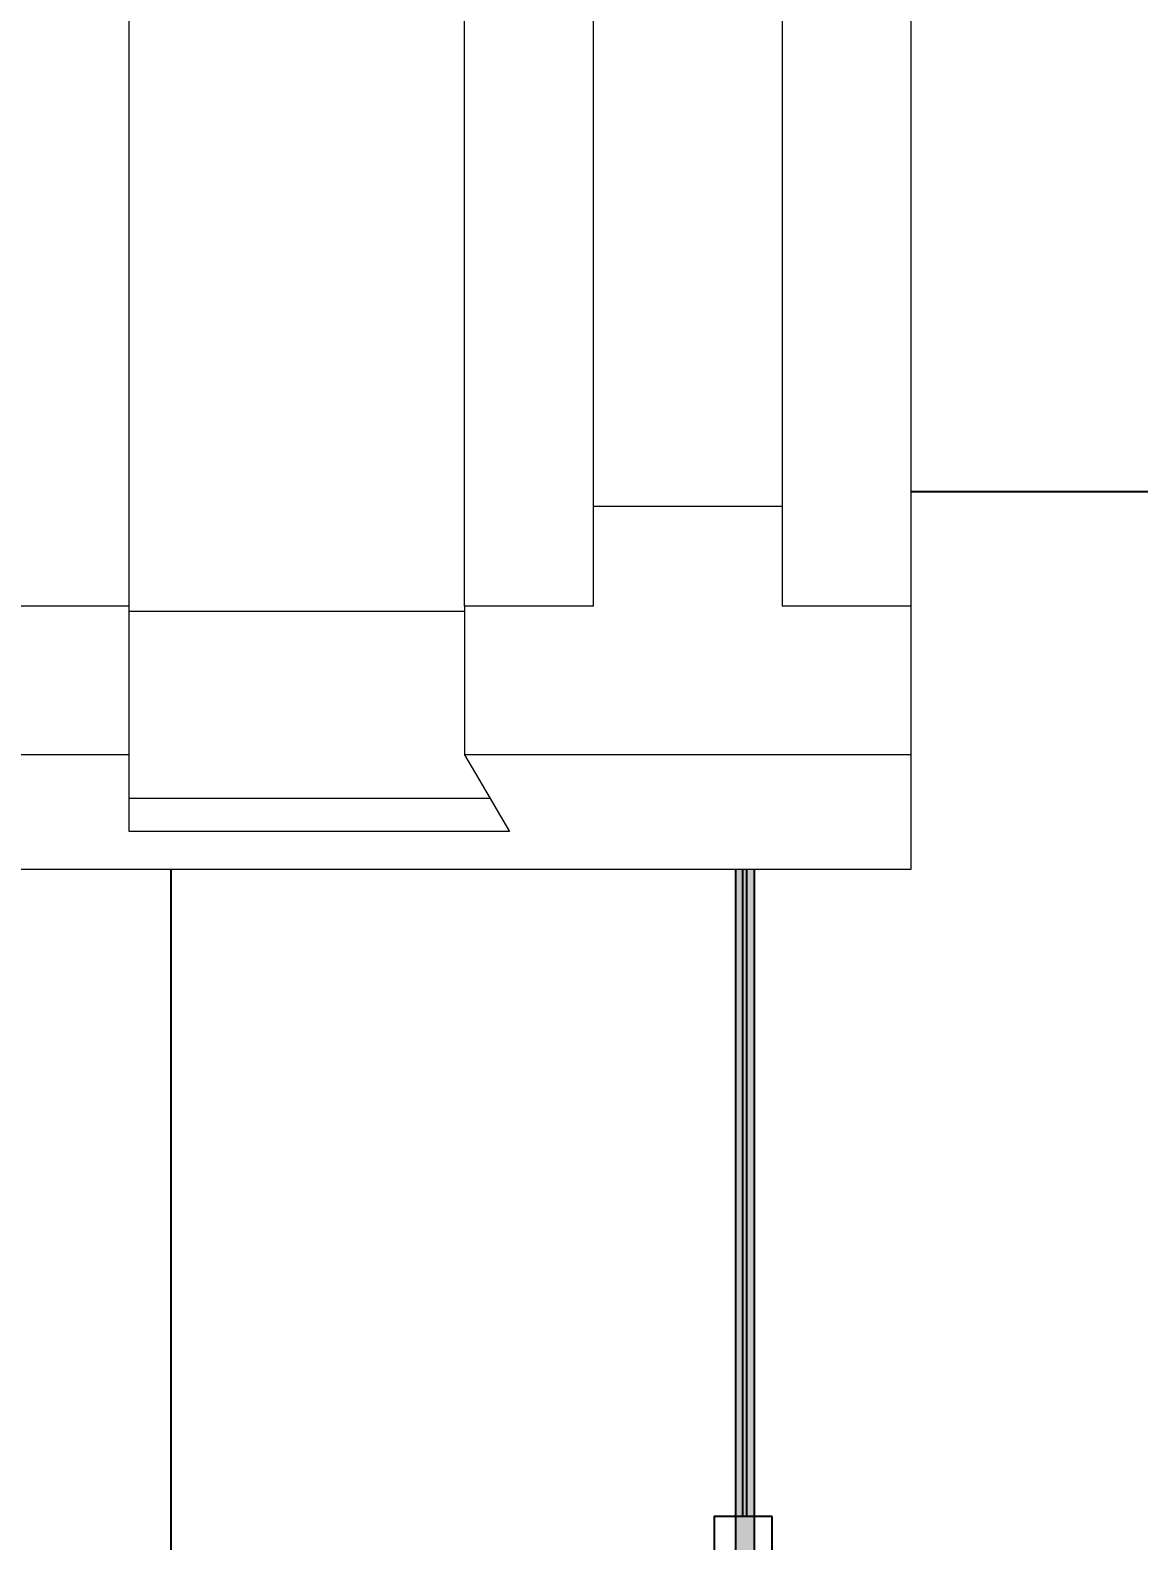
# Model space of a CAD drawing. Header units: millimetres. Extents: x 10297564 to 11610295, y -9287743 to -8409454.
# Drawn here: x 10426248.6 to 10426488.6, y -9092090.9 to -9091764 of the extents above; entities that cross this region are included whole.
import ezdxf

# ---------------------------------------------------------------- set-up
doc = ezdxf.new("R2010")
doc.units = ezdxf.units.MM
doc.header["$LTSCALE"] = 100
doc.layers.add('E1', color=1, linetype='Continuous')
doc.layers.add('Outline', color=5, linetype='Continuous', lineweight=25)
doc.styles.add('HL-S1', font='DotumChe.ttf')
doc.styles.add('MG', font='malgun.ttf')
doc.dimstyles.new('HL-100', dxfattribs={"dimscale": 100, "dimtxt": 3, "dimasz": 4, "dimexe": 2, "dimexo": 2, "dimgap": 1, "dimtad": 1, "dimdec": 0, "dimzin": 0, "dimlunit": 6, "dimtxsty": 'HL-S1', "dimblk": 'DOTSMALL', "dimcen": 4, "dimdle": 2, "dimclrd": 256, "dimclre": 256, "dimclrt": 4, "dimazin": 0, "dimtfac": 1, "dimtdec": 0, "dimtix": 1, "dimtmove": 2, "dimatfit": 3, "dimldrblk": 'DOTSMALL', "dimfxl": 1.5, "dimtolj": 1, "dimtzin": 0, "dimlwd": -1, "dimlwe": -1, "dimarcsym": 0})

# ---------------------------------------------------------------- blocks, each defined once
blk = doc.blocks.new('*D75')
at = {"layer": 'defpoints', "color": 0, "transparency": 16777216}
for p in [(10439230.17, -9073249.84), (10439230.17, -9073249.84), (10423426.68, -9107604.66)]:
    blk.add_point(p, dxfattribs=at)
at = {"layer": 'E1', "color": 1, "transparency": 16777216}
for p, q in [((10439593.57, -9073417), (10439593.57, -9073417)), ((10423593.84, -9107241.27), (10439063.01, -9073613.24)), ((10423790.07, -9107771.83), (10423790.07, -9107771.83))]:
    blk.add_line(p, q, dxfattribs=at)
for points in [[(10439002.44, -9073585.37), (10439123.57, -9073641.1), (10439230.17, -9073249.84)], [(10423533.27, -9107213.41), (10423654.41, -9107269.13), (10423426.68, -9107604.66)]]:
    blk.add_solid(points, dxfattribs=at)
at = {"layer": 'E1', "color": 7, "transparency": 16777216, "insert": (10430911.12, -9090235.29), "char_height": 500, "attachment_point": 5, "rotation": 65.2972, "style": 'MG'}
blk.add_mtext('\\A1;2711.1', dxfattribs=at)
blk = doc.blocks.new('_DotSmall')
at = {"color": 0, "linetype": 'ByBlock', "const_width": 0.5}
blk.add_lwpolyline([(-0.0625, 0, 1), (0.0625, 0, 1)], format="xyb", close=True, dxfattribs=at)

msp = doc.modelspace()

# ---------------------------------------------------------------- hatches: boundary and pattern name
at = {"true_color": 0x939598}
h = msp.add_hatch(color=252, dxfattribs=at)
h.dxf.hatch_style = 1
h.paths.add_polyline_path([(10426401.28, -9093021.61), (10426405.33, -9093021.61), (10426405.33, -9091945.6), (10426401.28, -9091945.6)])

# ---------------------------------------------------------------- linework, layer by layer
at = {"color": 7, "linetype": 'Continuous', "lineweight": 15}
for p, q in [((10426270.05, -9091888.63), (10426270.05, -9091734.63)), ((10426342.65, -9091888.63), (10426342.65, -9091734.63)), ((10426370.55, -9091888.63), (10426370.55, -9091734.63)), ((10426411.38, -9091734.63), (10426411.38, -9091888.63)), ((10426439.27, -9091888.63), (10426439.27, -9091734.63)), ((10426411.38, -9091867.07), (10426370.55, -9091867.07)), ((10426270.05, -9091888.63), (10426241.69, -9091888.63)), ((10426270.05, -9091920.86), (10426270.05, -9091888.63)), ((10426270.05, -9091889.74), (10426342.65, -9091889.74)), ((10426370.55, -9091888.63), (10426342.65, -9091888.63)), ((10426342.65, -9091888.63), (10426342.65, -9091920.86)), ((10426439.27, -9091888.63), (10426411.38, -9091888.63)), ((10426439.27, -9091920.86), (10426439.27, -9091888.63)), ((10426270.05, -9091920.86), (10425875.66, -9091920.86)), ((10426270.05, -9091937.44), (10426270.05, -9091920.86)), ((10426439.27, -9091920.86), (10426342.65, -9091920.86)), ((10426439.27, -9091945.6), (10426439.27, -9091920.86)), ((10426270.05, -9091930.19), (10426348.13, -9091930.19)), ((10426352.39, -9091937.44), (10426270.05, -9091937.44)), ((10425875.66, -9091945.6), (10426439.27, -9091945.6))]:
    msp.add_line(p, q, dxfattribs=at)
for p, q in [((10426401.28, -9091945.6), (10426401.28, -9093021.61)), ((10426402.89, -9092085.71), (10426402.89, -9091945.6)), ((10426403.72, -9092085.71), (10426403.72, -9091945.6)), ((10426405.33, -9091945.6), (10426405.33, -9093021.61))]:
    msp.add_line(p, q)
at = {"color": 7, "linetype": 'Continuous', "lineweight": 15, "flags": 128}
msp.add_lwpolyline([(10426342.65, -9091920.86), (10426346.44, -9091927.31), (10426349.7, -9091932.86), (10426352.39, -9091937.44)], dxfattribs=at)
at = {"color": 4}
msp.add_lwpolyline([(10426409.23, -9092085.71), (10426396.68, -9092085.71), (10426396.68, -9092096.18), (10426409.23, -9092096.18)], close=True, dxfattribs=at)
at = {"layer": 'Outline'}
msp.add_lwpolyline([(10426279.05, -9091945.6), (10426279.05, -9093021.61), (10428678.17, -9093021.61), (10428678.17, -9091863.9), (10426439.27, -9091863.9)], dxfattribs=at)

# ---------------------------------------------------------------- dimensions: what is measured, and where the dimension line sits
at = {"layer": 'E1'}
dim = msp.add_aligned_dim(p1=(10423426.68, -9107604.66), p2=(10439230.17, -9073249.84), distance=0, text='2711.1', dimstyle='HL-100', override={"dimscale": 200, "dimtxt": 2.5, "dimasz": 2, "dimtxsty": 'MG', "dimsah": 1, "dimclrd": 1, "dimclre": 1, "dimclrt": 7}, dxfattribs=at)
dim.commit()
dim.dimension.update_dxf_attribs({"geometry": '*D75', "text_midpoint": (10430911.12, -9090235.29)})

doc.saveas('drawing.dxf')
